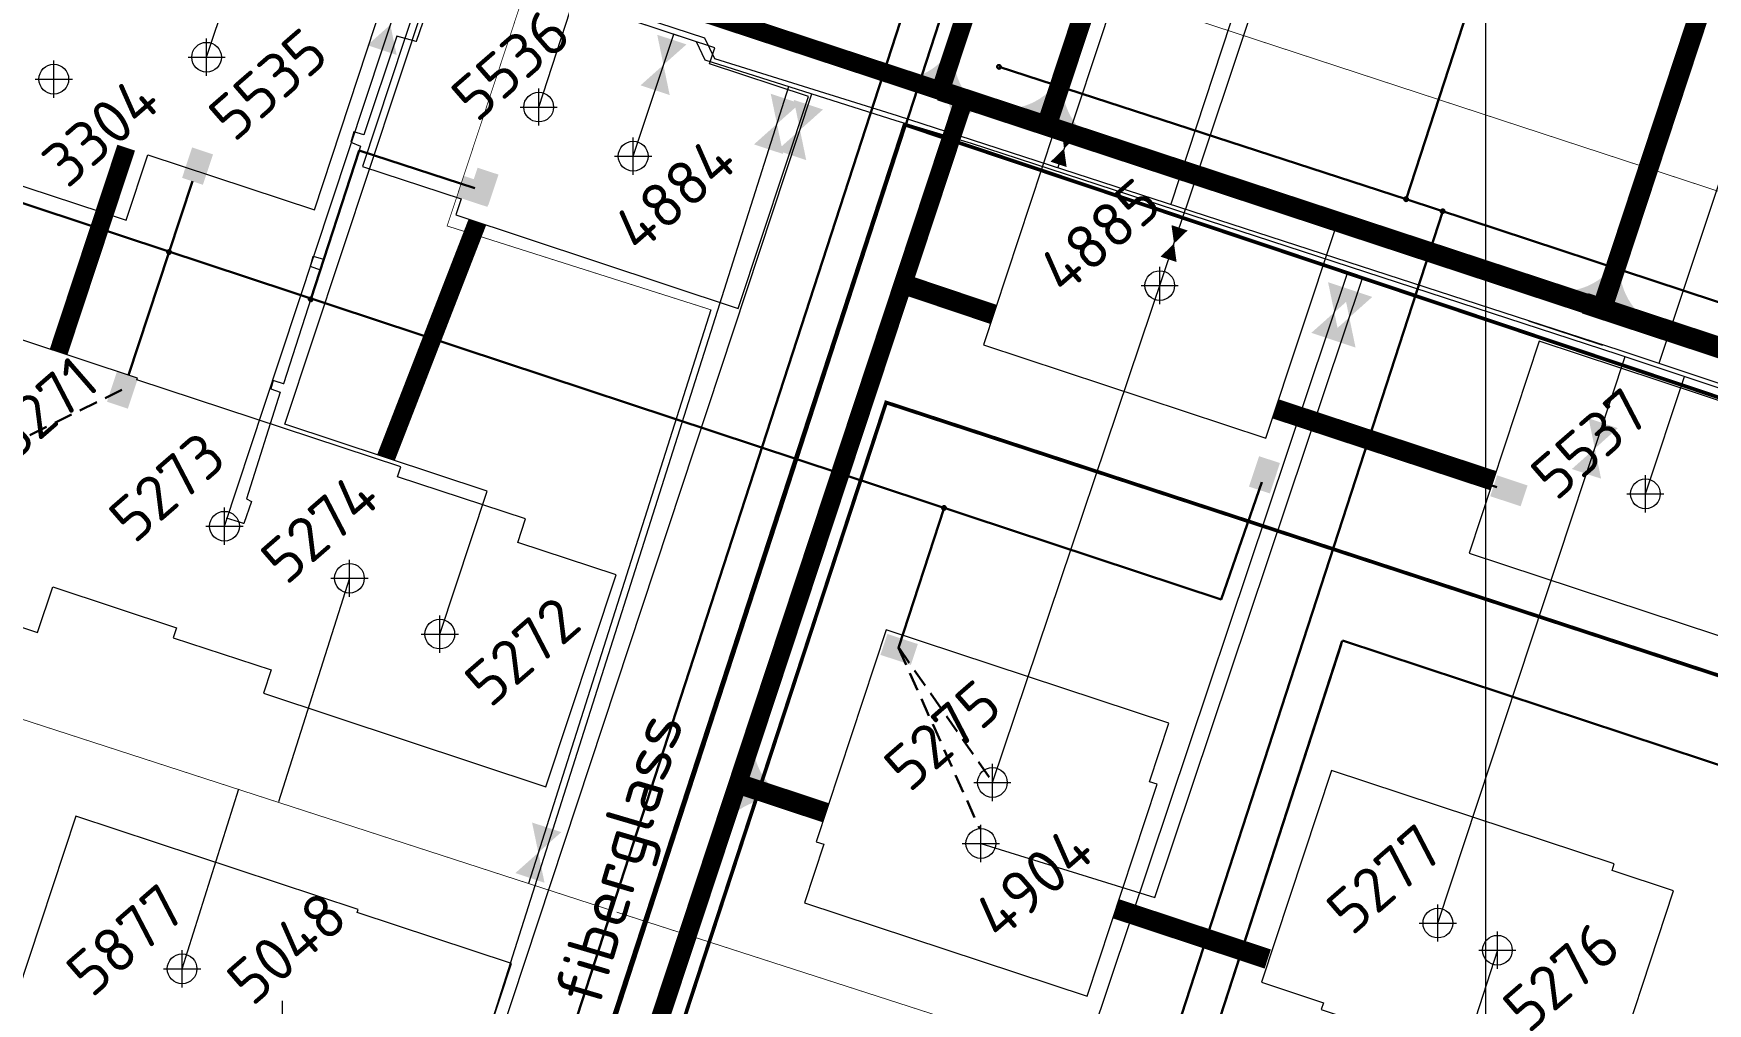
# Model space of a CAD drawing. Header units: millimetres. Extents: x 519 to 9564855, y -810 to 5021775.
# Drawn here: x 9542609.5 to 9543059.7, y 4997067.8 to 4997328.6 of the extents above; entities that cross this region are included whole.
import ezdxf

# ---------------------------------------------------------------- set-up
doc = ezdxf.new("R2010")
doc.units = ezdxf.units.MM
doc.header["$LTSCALE"] = 2
doc.header["$MEASUREMENT"] = 0
doc.header["$PDMODE"] = 2
doc.header["$PDSIZE"] = 5
doc.linetypes.add('92051501$0$DASHED', pattern=[0.75, 0.5, -0.25])
for name, color, linetype, lineweight in [('160 скважин на2012 год.Выкидные линии', 5, 'Continuous', 30), ('200 скв. на 2010 год', 61, 'Continuous', 0), ('WELLS(drilled after 2000y)', 6, 'Continuous', 40), ('неф.коллектор', 94, 'g5_122_n', 30), ('Электро', 1, 'Continuous', 30), ('Электроснаб', 1, 'Continuous', 18), ('Электроснабжене', 1, 'Continuous', 18)]:
    doc.layers.add(name, color=color, linetype=linetype, lineweight=lineweight)
for name, color, linetype in [('164 скв. на 2011 год (измененные)', 121, 'Continuous'), ('Existing roads', 41, 'Continuous'), ('FIBERGLASS', 212, 'Continuous'), ('GRID_PULKOVO', 7, 'Continuous'), ('new 100 wells', 131, 'Continuous'), ('OilColl&Flowlines', 3, 'Continuous'), ('Stage 12 wells.Text&Frame', 52, 'Continuous'), ('Скважины  2018 года', 7, 'Continuous')]:
    doc.layers.add(name, color=color, linetype=linetype)
doc.styles.add('Elect', font='isocpeur.ttf')
doc.styles.add('GeoApp', font='', dxfattribs={"height": 1})
doc.styles.get('GeoApp').set_extended_font_data('D431', italic=True)
doc.linetypes.add('g5_122_n', pattern='A,1,-1,1.5,-0.3,["Н",GeoApp,S=1,R=0,X=0,Y=-0.5],-1.5,1.5,-1,4,-1,4,-1,3', length=20.8)

msp = doc.modelspace()

# ---------------------------------------------------------------- hatches: boundary and pattern name
at = {"layer": 'Existing roads', "lineweight": 0}
h = msp.add_hatch(color=256, dxfattribs=at)
h.paths.add_polyline_path([(9542855.57434, 4997320.87757), (9542857.16157, 4997320.2808, 0.155118741), (9542861.69423, 4997310.74379), (9542853.13863, 4997313.49693)])
h.paths.add_polyline_path([(9542854.04863, 4997321.45119), (9542855.57434, 4997320.87757), (9542853.13863, 4997313.49693), (9542844.3427, 4997316.32741, 0.161550784)])
h = msp.add_hatch(color=256, dxfattribs=at)
h.paths.add_polyline_path([(9542858.05458, 4997305.99429), (9542859.69023, 4997305.54695, -0.155118741), (9542868.95419, 4997310.61435), (9542860.40948, 4997313.4011)])
h.paths.add_polyline_path([(9542856.48235, 4997306.42428), (9542858.05458, 4997305.99429), (9542860.40948, 4997313.4011), (9542851.62474, 4997316.26613, -0.161550784)])
h = msp.add_hatch(color=256, dxfattribs=at)
h.paths.add_polyline_path([(9542884.81324, 4997313.05874), (9542886.40048, 4997312.46198, 0.155118741), (9542890.93313, 4997302.92497), (9542882.37753, 4997305.67811)])
h.paths.add_polyline_path([(9542883.28754, 4997313.63237), (9542884.81324, 4997313.05874), (9542882.37753, 4997305.67811), (9542873.5816, 4997308.50859, 0.161550784)])
h = msp.add_hatch(color=256, dxfattribs=at)
h.paths.add_polyline_path([(9543034.66122, 4997264.05025), (9543036.24846, 4997263.45349, 0.155118741), (9543040.78111, 4997253.91648), (9543032.22552, 4997256.66962)])
h.paths.add_polyline_path([(9543033.13552, 4997264.62388), (9543034.66122, 4997264.05025), (9543032.22552, 4997256.66962), (9543023.42958, 4997259.5001, 0.161550784)])
h = msp.add_hatch(color=256, dxfattribs=at)
h.paths.add_polyline_path([(9542807.62445, 4997124.31949), (9542807.0055, 4997122.74077, 0.155118741), (9542797.40588, 4997118.34226), (9542800.27869, 4997126.85842)])
h.paths.add_polyline_path([(9542808.21941, 4997125.837), (9542807.62445, 4997124.31949), (9542800.27869, 4997126.85842), (9542803.2322, 4997135.61381, 0.161550784)])
at = {"layer": 'Электро'}
for points in [[(9542649.49217, 4997289.75316), (9542655.1044, 4997287.89617), (9542657.81163, 4997296.07803), (9542652.1994, 4997297.93502)], [(9542731.60904, 4997281.95415), (9542733.46603, 4997287.56638), (9542725.28417, 4997290.27361), (9542723.42719, 4997284.66138)], [(9542726.26829, 4997284.31511), (9542731.88053, 4997282.45813), (9542734.58776, 4997290.63999), (9542728.97552, 4997292.49697)], [(9542629.30971, 4997229.5672), (9542634.92194, 4997227.71021), (9542637.62917, 4997235.89207), (9542632.01694, 4997237.74905)], [(9542936.41206, 4997206.75426), (9542942.02429, 4997204.89727), (9542944.73152, 4997213.07913), (9542939.11929, 4997214.93612)], [(9543009.452, 4997201.46168), (9543011.30899, 4997207.07392), (9543003.12713, 4997209.78115), (9543001.27014, 4997204.16891)], [(9542845.48316, 4997158.81028), (9542847.34014, 4997164.42251), (9542839.15828, 4997167.12974), (9542837.3013, 4997161.51751)]]:
    msp.add_hatch(color=256, dxfattribs=at).paths.add_polyline_path(points)
at = {"layer": 'Электроснаб', "linetype": '92051501$0$DASHED', "lineweight": 0}
for points in [[(9542649.49217, 4997289.75316), (9542655.1044, 4997287.89617), (9542657.81163, 4997296.07803), (9542652.1994, 4997297.93502)], [(9542731.60904, 4997281.95415), (9542733.46603, 4997287.56638), (9542725.28417, 4997290.27361), (9542723.42719, 4997284.66138)], [(9542726.26829, 4997284.31511), (9542731.88053, 4997282.45813), (9542734.58776, 4997290.63999), (9542728.97552, 4997292.49697)], [(9542629.30971, 4997229.5672), (9542634.92194, 4997227.71021), (9542637.62917, 4997235.89207), (9542632.01694, 4997237.74905)], [(9542936.41206, 4997206.75426), (9542942.02429, 4997204.89727), (9542944.73152, 4997213.07913), (9542939.11929, 4997214.93612)], [(9543009.452, 4997201.46168), (9543011.30899, 4997207.07392), (9543003.12713, 4997209.78115), (9543001.27014, 4997204.16891)], [(9542845.48316, 4997158.81028), (9542847.34014, 4997164.42251), (9542839.15828, 4997167.12974), (9542837.3013, 4997161.51751)]]:
    msp.add_hatch(color=1, dxfattribs=at).paths.add_polyline_path(points)
at = {"layer": 'Электроснабжене', "linetype": '92051501$0$DASHED', "lineweight": 0}
for points in [[(9542649.49217, 4997289.75316), (9542655.1044, 4997287.89617), (9542657.81163, 4997296.07803), (9542652.1994, 4997297.93502)], [(9542731.60904, 4997281.95415), (9542733.46603, 4997287.56638), (9542725.28417, 4997290.27361), (9542723.42719, 4997284.66138)], [(9542726.26829, 4997284.31511), (9542731.88053, 4997282.45813), (9542734.58776, 4997290.63999), (9542728.97552, 4997292.49697)], [(9542629.30971, 4997229.5672), (9542634.92194, 4997227.71021), (9542637.62917, 4997235.89207), (9542632.01694, 4997237.74905)], [(9542936.41206, 4997206.75426), (9542942.02429, 4997204.89727), (9542944.73152, 4997213.07913), (9542939.11929, 4997214.93612)], [(9543009.452, 4997201.46168), (9543011.30899, 4997207.07392), (9543003.12713, 4997209.78115), (9543001.27014, 4997204.16891)], [(9542845.48316, 4997158.81028), (9542847.34014, 4997164.42251), (9542839.15828, 4997167.12974), (9542837.3013, 4997161.51751)]]:
    msp.add_hatch(color=1, dxfattribs=at).paths.add_polyline_path(points)

# ---------------------------------------------------------------- linework, layer by layer
at = {"color": 6, "lineweight": 0}
msp.add_lwpolyline([(9542715.111, 4997334.24), (9542712.484, 4997326.413), (9542707.235, 4997327.82), (9542698.42, 4997301.362), (9542695.659, 4997302.119), (9542694.897, 4997299.335), (9542697.435, 4997298.286), (9542687.607, 4997267.856), (9542684.809, 4997268.598), (9542683.947, 4997266.065), (9542686.59, 4997265.038), (9542676.80833, 4997234.34371), (9542673.977, 4997235.246), (9542673.355, 4997233.049), (9542675.87, 4997232.158), (9542666.853, 4997203.425), (9542668.209, 4997202.712), (9542666.088, 4997196.791), (9542661.473, 4997198.294)], dxfattribs=at)
at = {"layer": '160 скважин на2012 год.Выкидные линии', "color": 3, "linetype": 'ByBlock', "lineweight": 0, "ltscale": 80, "const_width": 0.2, "elevation": -593.44551}
msp.add_lwpolyline([(9542766.35313, 4997092.34854), (9544328.04109, 4996588.4866)], dxfattribs=at)
at = {"layer": '164 скв. на 2011 год (измененные)', "color": 0, "linetype": 'ByBlock', "lineweight": 0}
msp.add_lwpolyline([(9542574.87002, 4997322.40357), (9542567.58202, 4997300.37759), (9542634.46707, 4997278.35872), (9542640.2538, 4997295.94148)], dxfattribs=at)
msp.add_circle((9542615, 4997316.3), 4, dxfattribs=at)
msp.add_point((9542615, 4997316.3), dxfattribs=at)
at = {"layer": '200 скв. на 2010 год', "color": 0, "linetype": 'ByBlock', "lineweight": 0}
for points in [[(9542673.45724, 4997157.44937), (9542671.38202, 4997151.17759), (9542747.36255, 4997126.03701), (9542766.21798, 4997183.02241), (9542739.80374, 4997191.7624)], [(9542706.19538, 4997025.8607), (9542719.26255, 4997021.53701), (9542738.11798, 4997078.52241), (9542696.61471, 4997092.25509)]]:
    msp.add_lwpolyline(points, dxfattribs=at)
msp.add_circle((9542718.8, 4997167.1), 4, dxfattribs=at)
msp.add_point((9542718.8, 4997167.1), dxfattribs=at)
at = {"layer": 'DEFPOINTS', "lineweight": 0, "ltscale": 80}
msp.add_point((9542912.4, 4997260.8), dxfattribs=at)
msp.add_point((9542912.4, 4997260.8), dxfattribs=at)
at = {"layer": 'Existing roads', "lineweight": 0}
for p, q in [((9542116.83, 4997555.89), (9543666.82, 4997045.14)), ((9543011.56433, 4997251.34338), (9543031.50356, 4997244.74585)), ((9543011.56433, 4997251.34338), (9543031.50356, 4997244.74585)), ((9543011.56433, 4997251.34338), (9543031.50356, 4997244.74585)), ((9543011.56433, 4997251.34338), (9543031.50356, 4997244.74585))]:
    msp.add_line(p, q, dxfattribs=at)
at = {"layer": 'Existing roads', "color": 3, "linetype": 'ByBlock', "lineweight": 0, "ltscale": 80}
msp.add_line((9542770.8, 4997295.6), (9542781.6952, 4997328.39493), dxfattribs=at)
at = {"layer": 'Existing roads', "lineweight": 0, "const_width": 5, "flags": 128}
for points in [[(9542116.88988, 4997555.89), (9542853.50174, 4997313.14322)], [(9542853.40885, 4997313.17383), (9542903.14834, 4997463.5145)], [(9542755.36675, 4996995.25415), (9542859.84705, 4997311.05232)], [(9542634.46984, 4997297.87491), (9542616.29449, 4997242.94488)], [(9542728.90666, 4997277.85032), (9542704.32256, 4997214.53436)]]:
    msp.add_lwpolyline(points, dxfattribs=at)
at = {"layer": 'Existing roads', "lineweight": 0, "elevation": 0.00005, "flags": 128}
for points, const_width in [([(9542913.11885, 4997397.91468), (9542881.966, 4997303.76372)], 5.4), ([(9543060.41484, 4997342.69523), (9543031.18402, 4997254.08537)], 5.4), ([(9542853.41361, 4997313.17226), (9543026.83064, 4997256.02818)], 5.4), ([(9543026.8259, 4997256.02974), (9543729.41057, 4997024.58201)], 5.7)]:
    msp.add_lwpolyline(points, dxfattribs=dict(at, const_width=const_width))
at = {"layer": 'Existing roads', "lineweight": 0, "const_width": 5.4}
for points in [[(9542867.68663, 4997253.05154), (9542843.69838, 4997261.12248)], [(9543002.05607, 4997208.36103), (9542943.57799, 4997227.64147)], [(9542822.56194, 4997119.07469), (9542798.91999, 4997126.89652)], [(9542941.4541, 4997079.73544), (9542900.63936, 4997093.2403)]]:
    msp.add_lwpolyline(points, dxfattribs=at)
at = {"layer": 'FIBERGLASS', "lineweight": 0, "const_width": 1}
msp.add_lwpolyline([(9537068.05, 4997002.22187), (9537981.72, 4996708.3), (9538034.79, 4996874.91), (9539300, 4996482.3), (9539854.3, 4997038.3), (9541302.5903, 4996549.89746), (9542161.1, 4996901.3), (9542450.6, 4996805.7), (9542706.4, 4996882.9), (9542843.8, 4997304.1), (9543427.4, 4997108.5), (9543551.3, 4997487.2), (9544168.068, 4997275.346), (9544226.79603, 4997449.75375)], dxfattribs=at)
at = {"layer": 'FIBERGLASS', "lineweight": 0, "ltscale": 5, "const_width": 1}
msp.add_lwpolyline([(9541202.46, 4996731.86), (9541157.86089, 4996595.43189), (9541344.59256, 4996532.15575), (9542055.29603, 4996843.09363), (9542442.74738, 4996715.71339), (9542720.61, 4996868.84), (9542838.83, 4997229.37), (9543081.81, 4997149.7), (9543145.77, 4997182.12), (9543440.72, 4997085.62), (9543558.29, 4997444.97), (9544154.46845, 4997245.2615), (9544223.59731, 4997450.79678)], dxfattribs=at)
at = {"layer": 'GRID_PULKOVO', "lineweight": 0}
msp.add_line((9543000.00017, 5010000), (9543000.00017, 4991999.97358), dxfattribs=at)
at = {"layer": 'new 100 wells', "color": 0, "linetype": 'ByBlock', "lineweight": 0}
for points in [[(9542707.45587, 4997209.41691), (9542708.31798, 4997212.02241), (9542637.37675, 4997235.49558)], [(9542614.71058, 4997179.77109), (9542647.98421, 4997168.76145)], [(9542909.62109, 4997127.41623), (9542914.81798, 4997143.12241), (9542838.83745, 4997168.26299), (9542819.98202, 4997111.2776), (9542822.07891, 4997110.58377)], [(9543034.02354, 4997103.52588), (9543034.61798, 4997105.32241), (9542958.63745, 4997130.46299), (9542939.78202, 4997073.4776), (9542956.42366, 4997067.97118)]]:
    msp.add_lwpolyline(points, dxfattribs=at)
for centre in [(9542660.9, 4997196.1), (9542867.4, 4997127.2), (9542987.2, 4997089.4)]:
    msp.add_circle(centre, 4, dxfattribs=at)
msp.add_point((9542660.9, 4997196.1), dxfattribs=at)
at = {"layer": 'new 100 wells', "color": 0, "linetype": 'ByBlock', "lineweight": 0, "ltscale": 80}
for p in [(9542867.4, 4997127.2), (9542987.2, 4997089.4)]:
    msp.add_point(p, dxfattribs=at)
at = {"layer": 'OilColl&Flowlines', "lineweight": 0}
for p, q in [((9542962.1, 4997424.8), (9542915.34524, 4997282.65744)), ((9542957.3, 4997395.3), (9542919.36836, 4997281.34952)), ((9542917.41712, 4997390.58336), (9542884.99403, 4997292.52463, 0)), ((9542671.58769, 4997228.40063), (9542712.30212, 4997351.44885)), ((9542867.4, 4997127.2), (9542919.36836, 4997281.34952)), ((9542987.2, 4997089.4), (9543037.59683, 4997241.73233, 0))]:
    msp.add_line(p, q, dxfattribs=at)
at = {"layer": 'OilColl&Flowlines', "linetype": 'ByBlock', "lineweight": 0}
for p, q in [((9542698.1, 4997357.5), (9542789.99, 4997327.4)), ((9542697.7, 4997356.3), (9542787.7, 4997326.4)), ((9542787.7, 4997326.4), (9542790.1, 4997321.5)), ((9542789.99, 4997327.4), (9542792.7, 4997321.9)), ((9542790.1, 4997321.5), (9542841.4, 4997305.2)), ((9542792.7, 4997321.9), (9542841.8, 4997306.5)), ((9542841.4, 4997305.2), (9542861.7, 4997299.1)), ((9542841.8, 4997306.5), (9542862, 4997300)), ((9542861.7, 4997299.1), (9543035.6, 4997242.4)), ((9542862, 4997300), (9543036.1, 4997243.4)), ((9543035.6, 4997242.4), (9543429.91623, 4997110.58067, 0)), ((9543036.1, 4997243.4), (9543422.57, 4997114.8))]:
    msp.add_line(p, q, dxfattribs=at)
at = {"layer": 'OilColl&Flowlines', "linetype": 'ByBlock', "lineweight": 0, "ltscale": 80}
for p, q in [((9542677.11879, 4997223.50687), (9542718.89617, 4997349.25817)), ((9542728.69026, 4997050.02971), (9542812.66844, 4997314.32913)), ((9542730.61461, 4997045.59445), (9542818.8696, 4997312.35879)), ((9542875.79624, 4997004.29389), (9542962.90065, 4997264.1821)), ((9542911.09101, 4997096.23009), (9542966.92943, 4997262.83181)), ((9542731.52633, 4997205.56184), (9542677.11879, 4997223.50687)), ((9542718.8, 4997167.1), (9542731.52633, 4997205.56184)), ((9542864.3, 4997110.8), (9542911.09101, 4997096.23009))]:
    msp.add_line(p, q, dxfattribs=at)
at = {"layer": 'OilColl&Flowlines', "color": 3, "linetype": 'ByBlock', "lineweight": 0, "ltscale": 5}
msp.add_line((9542791.66302, 4997254.30651), (9542742.66812, 4997100.07753, 49.65175), dxfattribs=at)
at = {"layer": 'OilColl&Flowlines', "color": 3, "lineweight": 0}
msp.add_line((9542660.9, 4997196.1), (9542671.58769, 4997228.40063), dxfattribs=at)
at = {"layer": 'OilColl&Flowlines', "color": 3, "linetype": 'ByBlock', "lineweight": 0, "ltscale": 80, "const_width": 0.2, "elevation": 49.65175}
msp.add_lwpolyline([(9541448.46361, 4997508.32446), (9541669.15374, 4997435.16258), (9541672.98947, 4997446.98817), (9542765.13496, 4997092.74591)], dxfattribs=at)
at = {"layer": 'OilColl&Flowlines', "linetype": 'ByBlock', "lineweight": 0, "ltscale": 200, "const_width": 0.2}
msp.add_lwpolyline([(9542282.73511, 4997404.97693), (9542415.75477, 4997361.93436), (9542441.21901, 4997439.71558), (9542528.41702, 4997410.76073), (9542581.47802, 4997393.32576), (9542741.87097, 4997340.58789), (9542720.78303, 4997276.82783), (9542791.66302, 4997254.30651)], dxfattribs=at)
at = {"layer": 'OilColl&Flowlines', "lineweight": 0}
for points in [[(9542707.1911, 4997322.82932), (9542699.33399, 4997325.42909), (9542705.51401, 4997330.93366)], [(9542785.13051, 4997325.63781), (9542778.95049, 4997320.13324), (9542777.27341, 4997328.23758)], [(9542780.62757, 4997312.0289), (9542772.77046, 4997314.62867), (9542778.95049, 4997320.13324)], [(9542815.65194, 4997309.77347), (9542809.47192, 4997304.2689), (9542807.79483, 4997312.37324)], [(9542821.84591, 4997308.14322), (9542815.66588, 4997302.63866), (9542813.9888, 4997310.743)], [(9542811.149, 4997296.16456), (9542803.29189, 4997298.76434), (9542809.47192, 4997304.2689)], [(9542817.34297, 4997294.53431), (9542809.48586, 4997297.13409), (9542815.66588, 4997302.63866)], [(9542965.53217, 4997259.09921), (9542959.35214, 4997253.59465), (9542957.67506, 4997261.69899)], [(9542969.56095, 4997257.74892), (9542963.38092, 4997252.24436), (9542961.70384, 4997260.3487)], [(9542961.02923, 4997245.49031), (9542953.17212, 4997248.09008), (9542959.35214, 4997253.59465)], [(9542965.05801, 4997244.14002), (9542957.2009, 4997246.73979), (9542963.38092, 4997252.24436)], [(9543035.58945, 4997222.48917, 0), (9543029.40942, 4997216.9846, 0), (9543027.73234, 4997225.08894, 0)], [(9543031.08651, 4997208.88026, 0), (9543023.2294, 4997211.48004, 0), (9543029.40942, 4997216.9846, 0)], [(9542751.47292, 4997113.84292, 49.65175), (9542745.2929, 4997108.33835, 49.65175), (9542743.61582, 4997116.44269, 49.65175)], [(9542746.96998, 4997100.23401, 49.65175), (9542739.11288, 4997102.83379, 49.65175), (9542745.2929, 4997108.33835, 49.65175)]]:
    msp.add_solid(points, dxfattribs=at)
at = {"layer": 'OilColl&Flowlines', "linetype": 'ByBlock', "lineweight": 0}
for points in [[(9542890.32306, 4997301.14596, 0), (9542886.68038, 4997297.62472, 0), (9542885.99976, 4997302.57646, 0)], [(9542883.03769, 4997294.10348, 0), (9542886.68038, 4997297.62472, 0), (9542887.361, 4997292.67298, 0)], [(9542919.8914, 4997275.61722), (9542916.24872, 4997272.09598), (9542915.5681, 4997277.04772)], [(9542912.60603, 4997268.57474), (9542916.24872, 4997272.09598), (9542916.92934, 4997267.14424)]]:
    msp.add_solid(points, dxfattribs=at)
at = {"layer": 'Stage 12 wells.Text&Frame', "color": 0, "linetype": 'ByBlock', "lineweight": 0}
for points in [[(9542724.51171, 4997284.09844), (9542723.08202, 4997279.77759), (9542799.06255, 4997254.63701), (9542817.91798, 4997311.62241), (9542791.34725, 4997320.41418)], [(9542538.70112, 4997204.82422), (9542534.68202, 4997192.67759), (9542610.66255, 4997167.53701), (9542614.71058, 4997179.77109)], [(9542822.07891, 4997110.58377), (9542816.88202, 4997094.87759), (9542892.86255, 4997069.73701), (9542911.71798, 4997126.72241), (9542909.62109, 4997127.41623)]]:
    msp.add_lwpolyline(points, dxfattribs=at)
msp.add_lwpolyline([(9542864.98202, 4997244.87759), (9542940.96255, 4997219.73701), (9542959.81798, 4997276.72241), (9542883.83745, 4997301.86299)], close=True, dxfattribs=at)
for centre in [(9542770.8, 4997295.6), (9542912.4, 4997260.8), (9542864.3, 4997110.8)]:
    msp.add_circle(centre, 4, dxfattribs=at)
for p in [(9542770.8, 4997295.6), (9542912.4, 4997260.8), (9542864.3, 4997110.8), (9542676.5, 4997063.5)]:
    msp.add_point(p, dxfattribs=at)
at = {"layer": 'WELLS(drilled after 2000y)', "color": 6, "lineweight": 0, "const_width": 0.2}
msp.add_lwpolyline([(9542661.473, 4997198.294), (9542666.088, 4997196.791), (9542668.209, 4997202.712), (9542666.853, 4997203.425), (9542675.87, 4997232.158), (9542673.355, 4997233.049), (9542673.977, 4997235.246), (9542676.80833, 4997234.34371), (9542686.59, 4997265.038), (9542683.90809, 4997265.95067), (9542684.6232, 4997268.64727), (9542687.607, 4997267.856), (9542697.435, 4997298.286), (9542694.897, 4997299.335), (9542695.659, 4997302.119), (9542698.42, 4997301.362), (9542707.235, 4997327.82), (9542712.484, 4997326.413), (9542715.14629, 4997334.22798)], dxfattribs=at)
at = {"layer": 'WELLS(drilled after 2000y)', "color": 0, "linetype": 'ByBlock', "lineweight": 0}
msp.add_lwpolyline([(9542637.37675, 4997235.49558), (9542637.51798, 4997235.92241), (9542562.18622, 4997260.84833), (9542562.18622, 4997260.84833)], dxfattribs=at)
at = {"layer": 'неф.коллектор', "color": 3, "linetype": 'ByBlock', "lineweight": 0, "ltscale": 50, "const_width": 0.2}
msp.add_lwpolyline([(9542449.41894, 4997487.19561), (9543438.36366, 4997162.97401)], dxfattribs=at)
at = {"layer": 'Скважины  2018 года', "color": 3, "linetype": 'ByBlock', "lineweight": 0, "ltscale": 50}
for p, q in [((9543088.29355, 4997365.07251), (9543046.63937, 4997239.89297)), ((9542656.1, 4997322.2), (9542667.87044, 4997357.77655, 0)), ((9543043, 4997204.8), (9543053.56225, 4997236.39525, 0)), ((9542694.5, 4997182.1), (9542675.42459, 4997122.02069, 49.65175)), ((9542649.5, 4997077.1), (9542664.78783, 4997125.49171, 49.65175)), ((9543003.2, 4997082.1), (9542983.90428, 4997022.15799, -593.44551))]:
    msp.add_line(p, q, dxfattribs=at)
at = {"layer": 'Скважины  2018 года', "color": 3, "linetype": 'ByBlock', "lineweight": 0}
msp.add_line((9542745.4, 4997308.8), (9542755.22317, 4997338.78842), dxfattribs=at)
at = {"layer": 'Скважины  2018 года', "color": 0, "linetype": 'ByBlock', "lineweight": 0}
for points in [[(9542640.2538, 4997295.94148), (9542640.2538, 4997295.94148), (9542685.09478, 4997281.18368), (9542703.8822, 4997338.16642), (9542672.02554, 4997348.66968)], [(9542791.34725, 4997320.41418), (9542792.7822, 4997324.76642), (9542716.80522, 4997349.81632), (9542698.0178, 4997292.83358), (9542724.51171, 4997284.09844)], [(9542739.80374, 4997191.7624), (9542741.8822, 4997198.06642), (9542707.45587, 4997209.41691)], [(9542647.98421, 4997168.76145), (9542647.1178, 4997166.13358), (9542673.45724, 4997157.44937)], [(9542696.61471, 4997092.25509), (9542696.8822, 4997093.06642), (9542620.90522, 4997118.11632), (9542602.1178, 4997061.13358), (9542630.47399, 4997051.78443)], [(9542956.42366, 4997067.97118), (9542955.8178, 4997066.13358), (9543031.79478, 4997041.08368), (9543050.5822, 4997098.06642), (9543034.02354, 4997103.52588)]]:
    msp.add_lwpolyline(points, dxfattribs=at)
msp.add_lwpolyline([(9542995.6178, 4997188.83358), (9543071.59478, 4997163.78368), (9543090.3822, 4997220.76642), (9543014.40522, 4997245.81632)], close=True, dxfattribs=at)
for centre in [(9542656.1, 4997322.2), (9542745.4, 4997308.8), (9543043, 4997204.8), (9542694.5, 4997182.1), (9543003.2, 4997082.1), (9542649.5, 4997077.1)]:
    msp.add_circle(centre, 4, dxfattribs=at)
for p in [(9542656.1, 4997322.2), (9542745.4, 4997308.8), (9543043, 4997204.8), (9542694.5, 4997182.1), (9543003.2, 4997082.1), (9542649.5, 4997077.1)]:
    msp.add_point(p, dxfattribs=at)
at = {"layer": 'Электро'}
for p, q in [((9541616.83388, 4997610.26342), (9542928.95923, 4997176.35178, 0)), ((9542913.64678, 4997518.07549, 47.36082), (9542625.21604, 4996630.37694, 47.36082)), ((9542901.04605, 4997511.65509, 47.36082), (9542618.79565, 4996642.97768, 47.36082)), ((9542697.09206, 4997297.12196), (9542684.1019, 4997257.10996, 0)), ((9542728.22576, 4997287.00853, 0), (9542697.09206, 4997297.12196)), ((9542645.83483, 4997269.33634, 0), (9542652.30545, 4997288.89202)), ((9542635.04851, 4997236.73869), (9542645.83447, 4997269.33628, 0)), ((9542928.95594, 4997176.35287, 0), (9542939.88814, 4997207.92935)), ((9542842.17017, 4997163.39017), (9542854.39482, 4997201.00976, 0)), ((9542961.51671, 4997165.40566, 47.36082), (9543573.75, 4996962.73))]:
    msp.add_line(p, q, dxfattribs=at)
at = {"layer": 'Электро', "ltscale": 25}
for q in [(9543022.03769, 4997417.51411), (9542869.18278, 4997319.60398)]:
    msp.add_line((9542978.66628, 4997284.03063), q, dxfattribs=at)
at = {"layer": 'Электро', "ltscale": 0.5}
for p, q in [((9542660.15867, 4996270.28167, 47.36082), (9542988.49341, 4997280.7921, 47.36082)), ((9542660.15867, 4996270.28167, 47.36082), (9542988.49341, 4997280.7921, 47.36082)), ((9542978.66628, 4997284.03063), (9543312.01476, 4997174.17577, 0)), ((9543003.04386, 4997206.61008), (9542968.08131, 4997217.9701, 47.36082)), ((9542666.57907, 4996257.68094, 47.36082), (9542961.49552, 4997165.32184)), ((9542666.57907, 4996257.68094, 47.36082), (9542961.16067, 4997164.30989, 47.36082))]:
    msp.add_line(p, q, dxfattribs=at)
at = {"layer": 'Электро'}
for centre, start, end in [((9542869.18278, 4997319.60398), 162, 342), ((9542869.18278, 4997319.60398), 162, 342), ((9542869.18278, 4997319.60398), 162, 342), ((9542869.18278, 4997319.60398), 342, 162), ((9542869.18278, 4997319.60398), 342, 162), ((9542869.18278, 4997319.60398), 342, 162), ((9542978.66628, 4997284.03063), 162, 342), ((9542978.66628, 4997284.03063), 162, 342), ((9542978.66628, 4997284.03063), 342, 162), ((9542978.66628, 4997284.03063), 342, 162), ((9542988.49341, 4997280.7921, 47.36082), 162.0000001, 342.0000001), ((9542988.49341, 4997280.7921, 47.36082), 162.0000001, 342.0000001), ((9542988.49341, 4997280.7921, 47.36082), 342.0000001, 162.0000001), ((9542988.49341, 4997280.7921, 47.36082), 342.0000001, 162.0000001), ((9542645.99147, 4997269.80975, 0), 161.9999999, 341.9999999), ((9542645.99147, 4997269.80975, 0), 161.9999999, 341.9999999), ((9542645.99147, 4997269.80975, 0), 161.9999999, 341.9999999), ((9542645.99147, 4997269.80975, 0), 341.9999999, 161.9999999), ((9542645.99147, 4997269.80975, 0), 341.9999999, 161.9999999), ((9542645.99147, 4997269.80975, 0), 341.9999999, 161.9999999), ((9542684.1019, 4997257.10996, 0), 162.0000001, 342.0000001), ((9542684.1019, 4997257.10996, 0), 162.0000001, 342.0000001), ((9542684.1019, 4997257.10996, 0), 162.0000001, 342.0000001), ((9542684.1019, 4997257.10996, 0), 342.0000001, 162.0000001), ((9542684.1019, 4997257.10996, 0), 342.0000001, 162.0000001), ((9542684.1019, 4997257.10996, 0), 342.0000001, 162.0000001), ((9542854.39482, 4997201.00976, 0), 162, 342), ((9542854.39482, 4997201.00976, 0), 162, 342), ((9542854.39482, 4997201.00976, 0), 162, 342), ((9542854.39482, 4997201.00976, 0), 342, 162), ((9542854.39482, 4997201.00976, 0), 342, 162), ((9542854.39482, 4997201.00976, 0), 342, 162)]:
    msp.add_arc(centre, 0.5, start, end, dxfattribs=at)
at = {"layer": 'Электроснаб', "color": 1, "linetype": '92051501$0$DASHED', "lineweight": 0}
for p, q in [((9541616.83388, 4997610.26342), (9542928.95923, 4997176.35178, 0)), ((9542913.64678, 4997518.07549, 47.36082), (9542625.21604, 4996630.37694, 47.36082)), ((9542901.04605, 4997511.65509, 47.36082), (9542618.79565, 4996642.97768, 47.36082)), ((9542697.09206, 4997297.12196), (9542684.1019, 4997257.10996, 0)), ((9542728.22576, 4997287.00853, 0), (9542697.09206, 4997297.12196)), ((9542645.83483, 4997269.33634, 0), (9542652.30545, 4997288.89202)), ((9542635.04851, 4997236.73869), (9542645.83447, 4997269.33628, 0)), ((9542928.95594, 4997176.35287, 0), (9542939.88814, 4997207.92935)), ((9542842.17017, 4997163.39017), (9542854.39482, 4997201.00976, 0)), ((9542961.51671, 4997165.40566, 47.36082), (9543573.75, 4996962.73))]:
    msp.add_line(p, q, dxfattribs=at)
at = {"layer": 'Электроснаб', "color": 1, "linetype": '92051501$0$DASHED', "lineweight": 0, "ltscale": 25}
for q in [(9543022.03769, 4997417.51411), (9542869.18278, 4997319.60398)]:
    msp.add_line((9542978.66628, 4997284.03063), q, dxfattribs=at)
at = {"layer": 'Электроснаб', "color": 1, "linetype": '92051501$0$DASHED', "lineweight": 0, "ltscale": 0.5}
for p, q in [((9542660.15867, 4996270.28167, 47.36082), (9542988.49341, 4997280.7921, 47.36082)), ((9542660.15867, 4996270.28167, 47.36082), (9542988.49341, 4997280.7921, 47.36082)), ((9542978.66628, 4997284.03063), (9543312.01476, 4997174.17577, 0)), ((9543003.04386, 4997206.61008), (9542968.08131, 4997217.9701, 47.36082)), ((9542666.57907, 4996257.68094, 47.36082), (9542961.49552, 4997165.32184)), ((9542666.57907, 4996257.68094, 47.36082), (9542961.16067, 4997164.30989, 47.36082))]:
    msp.add_line(p, q, dxfattribs=at)
at = {"layer": 'Электроснаб', "color": 1, "linetype": '92051501$0$DASHED', "lineweight": 0}
for centre, start, end in [((9542869.18278, 4997319.60398), 162, 342), ((9542869.18278, 4997319.60398), 162, 342), ((9542869.18278, 4997319.60398), 162, 342), ((9542869.18278, 4997319.60398), 342, 162), ((9542869.18278, 4997319.60398), 342, 162), ((9542869.18278, 4997319.60398), 342, 162), ((9542978.66628, 4997284.03063), 162, 342), ((9542978.66628, 4997284.03063), 162, 342), ((9542978.66628, 4997284.03063), 342, 162), ((9542978.66628, 4997284.03063), 342, 162), ((9542988.49341, 4997280.7921, 47.36082), 162.0000001, 342.0000001), ((9542988.49341, 4997280.7921, 47.36082), 162.0000001, 342.0000001), ((9542988.49341, 4997280.7921, 47.36082), 342.0000001, 162.0000001), ((9542988.49341, 4997280.7921, 47.36082), 342.0000001, 162.0000001), ((9542645.99147, 4997269.80975, 0), 161.9999999, 341.9999999), ((9542645.99147, 4997269.80975, 0), 161.9999999, 341.9999999), ((9542645.99147, 4997269.80975, 0), 161.9999999, 341.9999999), ((9542645.99147, 4997269.80975, 0), 341.9999999, 161.9999999), ((9542645.99147, 4997269.80975, 0), 341.9999999, 161.9999999), ((9542645.99147, 4997269.80975, 0), 341.9999999, 161.9999999), ((9542684.1019, 4997257.10996, 0), 162.0000001, 342.0000001), ((9542684.1019, 4997257.10996, 0), 162.0000001, 342.0000001), ((9542684.1019, 4997257.10996, 0), 162.0000001, 342.0000001), ((9542684.1019, 4997257.10996, 0), 342.0000001, 162.0000001), ((9542684.1019, 4997257.10996, 0), 342.0000001, 162.0000001), ((9542684.1019, 4997257.10996, 0), 342.0000001, 162.0000001), ((9542854.39482, 4997201.00976, 0), 162, 342), ((9542854.39482, 4997201.00976, 0), 162, 342), ((9542854.39482, 4997201.00976, 0), 162, 342), ((9542854.39482, 4997201.00976, 0), 342, 162), ((9542854.39482, 4997201.00976, 0), 342, 162), ((9542854.39482, 4997201.00976, 0), 342, 162)]:
    msp.add_arc(centre, 0.5, start, end, dxfattribs=at)
at = {"layer": 'Электроснабжене', "color": 1, "linetype": '92051501$0$DASHED', "lineweight": 0}
for p, q in [((9541616.83388, 4997610.26342), (9542928.95923, 4997176.35178, 0)), ((9542887.12671, 4997468.81577, 47.36082), (9542618.79565, 4996642.97768, 47.36082)), ((9542896.62064, 4997465.6744, 47.36082), (9542625.21604, 4996630.37694, 47.36082)), ((9542697.09206, 4997297.12196), (9542684.1019, 4997257.10996, 0)), ((9542728.22576, 4997287.00853, 0), (9542697.09206, 4997297.12196)), ((9542645.83483, 4997269.33634, 0), (9542652.30545, 4997288.89202)), ((9542635.04851, 4997236.73869), (9542645.83447, 4997269.33628, 0)), ((9542928.95594, 4997176.35287, 0), (9542939.88814, 4997207.92935)), ((9542842.17017, 4997163.39017), (9542854.39482, 4997201.00976, 0)), ((9542961.51671, 4997165.40566, 47.36082), (9543573.75, 4996962.73))]:
    msp.add_line(p, q, dxfattribs=at)
at = {"layer": 'Электроснабжене', "color": 1, "linetype": '92051501$0$DASHED', "lineweight": 0, "ltscale": 25}
for q in [(9543022.03769, 4997417.51411), (9542869.18278, 4997319.60398)]:
    msp.add_line((9542978.66628, 4997284.03063), q, dxfattribs=at)
at = {"layer": 'Электроснабжене', "color": 1, "lineweight": 0, "ltscale": 0.5}
for p, q in [((9542660.15867, 4996270.28167, 47.36082), (9542988.49341, 4997280.7921, 47.36082)), ((9542660.15867, 4996270.28167, 47.36082), (9542988.49341, 4997280.7921, 47.36082)), ((9542666.57907, 4996257.68094, 47.36082), (9542961.49552, 4997165.32184)), ((9542666.57907, 4996257.68094, 47.36082), (9542961.16067, 4997164.30989, 47.36082))]:
    msp.add_line(p, q, dxfattribs=at)
at = {"layer": 'Электроснабжене', "color": 1, "linetype": '92051501$0$DASHED', "lineweight": 0, "ltscale": 0.5}
for p, q in [((9542978.66628, 4997284.03063), (9543312.01476, 4997174.17577, 0)), ((9543003.04386, 4997206.61008), (9542968.08131, 4997217.9701, 47.36082))]:
    msp.add_line(p, q, dxfattribs=at)
at = {"layer": 'Электроснабжене', "color": 1, "linetype": '92051501$0$DASHED', "lineweight": 30, "ltscale": 5}
for p, q in [((9542633.2584, 4997232.75719), (9542584.3, 4997208.6)), ((9542842.17086, 4997163.39077), (9542864, 4997114.7)), ((9542842.20207, 4997163.48374), (9542867.43189, 4997127.29357))]:
    msp.add_line(p, q, dxfattribs=at)
at = {"layer": 'Электроснабжене', "color": 1, "linetype": '92051501$0$DASHED', "lineweight": 0}
for centre, start, end in [((9542869.18278, 4997319.60398), 162, 342), ((9542869.18278, 4997319.60398), 162, 342), ((9542869.18278, 4997319.60398), 162, 342), ((9542869.18278, 4997319.60398), 342, 162), ((9542869.18278, 4997319.60398), 342, 162), ((9542869.18278, 4997319.60398), 342, 162), ((9542978.66628, 4997284.03063), 162, 342), ((9542978.66628, 4997284.03063), 162, 342), ((9542978.66628, 4997284.03063), 342, 162), ((9542978.66628, 4997284.03063), 342, 162), ((9542988.49341, 4997280.7921, 47.36082), 162.0000001, 342.0000001), ((9542988.49341, 4997280.7921, 47.36082), 162.0000001, 342.0000001), ((9542988.49341, 4997280.7921, 47.36082), 342.0000001, 162.0000001), ((9542988.49341, 4997280.7921, 47.36082), 342.0000001, 162.0000001), ((9542645.99147, 4997269.80975, 0), 161.9999999, 341.9999999), ((9542645.99147, 4997269.80975, 0), 161.9999999, 341.9999999), ((9542645.99147, 4997269.80975, 0), 161.9999999, 341.9999999), ((9542645.99147, 4997269.80975, 0), 341.9999999, 161.9999999), ((9542645.99147, 4997269.80975, 0), 341.9999999, 161.9999999), ((9542645.99147, 4997269.80975, 0), 341.9999999, 161.9999999), ((9542684.1019, 4997257.10996, 0), 162.0000001, 342.0000001), ((9542684.1019, 4997257.10996, 0), 162.0000001, 342.0000001), ((9542684.1019, 4997257.10996, 0), 162.0000001, 342.0000001), ((9542684.1019, 4997257.10996, 0), 342.0000001, 162.0000001), ((9542684.1019, 4997257.10996, 0), 342.0000001, 162.0000001), ((9542684.1019, 4997257.10996, 0), 342.0000001, 162.0000001), ((9542854.39482, 4997201.00976, 0), 162, 342), ((9542854.39482, 4997201.00976, 0), 162, 342), ((9542854.39482, 4997201.00976, 0), 162, 342), ((9542854.39482, 4997201.00976, 0), 342, 162), ((9542854.39482, 4997201.00976, 0), 342, 162), ((9542854.39482, 4997201.00976, 0), 342, 162)]:
    msp.add_arc(centre, 0.5, start, end, dxfattribs=at)

# ---------------------------------------------------------------- texts
at = {"layer": '164 скв. на 2011 год (измененные)', "color": 0, "linetype": 'ByBlock', "lineweight": 0, "style": 'Elect'}
msp.add_text('3304', height=12, rotation=41, dxfattribs=at).set_placement((9542618.6755, 4997286.60756))
at = {"layer": '200 скв. на 2010 год', "color": 0, "linetype": 'ByBlock', "lineweight": 0, "style": 'Elect'}
msp.add_text('5272', height=12, rotation=41, dxfattribs=at).set_placement((9542732.32736, 4997146.92514))
at = {"layer": 'FIBERGLASS', "color": 7, "lineweight": 0, "style": 'Elect'}
msp.add_text('fiberglass', height=13.005168, rotation=73.5294368, dxfattribs=at).set_placement((9542761.58164, 4997066.15509, 0))
at = {"layer": 'new 100 wells', "color": 0, "linetype": 'ByBlock', "lineweight": 0, "style": 'Elect'}
for s, p in [('5273', (9542636.66909, 4997191.0746)), ('5275', (9542845.06789, 4997124.19312)), ('5277', (9542964.05612, 4997085.67686))]:
    msp.add_text(s, height=12, rotation=41, dxfattribs=at).set_placement(p)
at = {"layer": 'Stage 12 wells.Text&Frame', "color": 0, "linetype": 'ByBlock', "lineweight": 0, "style": 'Elect'}
for s, p in [('4884', (9542772.21124, 4997269.08335)), ('4885', (9542886.56846, 4997257.88253)), ('4904', (9542869.16174, 4997084.32323)), ('5048', (9542668.39025, 4997066.72528))]:
    msp.add_text(s, height=12, rotation=41, dxfattribs=at).set_placement(p)
at = {"layer": 'WELLS(drilled after 2000y)', "color": 0, "linetype": 'ByBlock', "lineweight": 0, "style": 'Elect'}
msp.add_text('5271', height=12, rotation=41, dxfattribs=at).set_placement((9542604.26263, 4997212.99333))
at = {"layer": 'Скважины  2018 года', "linetype": 'ByBlock', "lineweight": 0, "style": 'Elect'}
msp.add_text('5536', height=12, rotation=41, dxfattribs=at).set_placement((9542728.71648, 4997304.33944))
at = {"layer": 'Скважины  2018 года', "color": 0, "linetype": 'ByBlock', "lineweight": 0, "style": 'Elect'}
for s, p in [('5535', (9542663.48302, 4997299.04178)), ('5537', (9543018.98723, 4997202.56096)), ('5274', (9542677.50243, 4997179.93896)), ('5877', (9542625.19206, 4997069.00666)), ('5276', (9543011.49789, 4997059.36154))]:
    msp.add_text(s, height=12, rotation=41, dxfattribs=at).set_placement(p)

doc.saveas('drawing.dxf')
